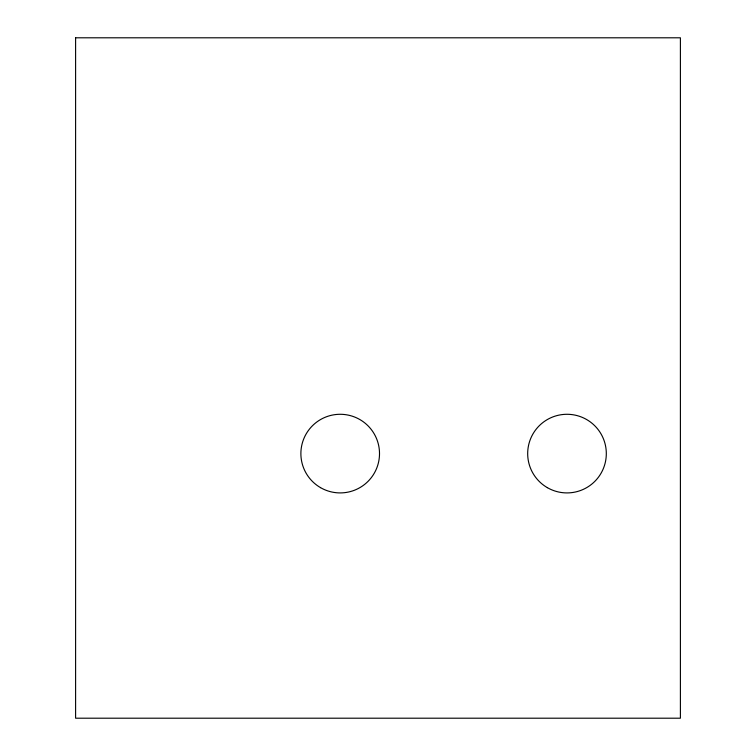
<?xml version="1.0" encoding="UTF-8"?>
<svg xmlns="http://www.w3.org/2000/svg" width="756" height="756" viewBox="0 0 756 756"><rect width="100%" height="100%" fill="white"/><g stroke="black" fill="none" stroke-linecap="round" stroke-linejoin="round"><path stroke-width="1.13" d="M75.6 37.8L75.6 718.2L680.4 718.2L680.4 37.8L75.6 37.8M320.544 487.648A39.312 39.312 0 0 0 379.512 453.6A39.312 39.312 0 0 0 320.544 419.552A39.312 39.312 0 0 0 320.544 487.648M547.344 487.648A39.312 39.312 0 0 0 606.312 453.6A39.312 39.312 0 0 0 547.344 419.552A39.312 39.312 0 0 0 547.344 487.648"/></g></svg>
